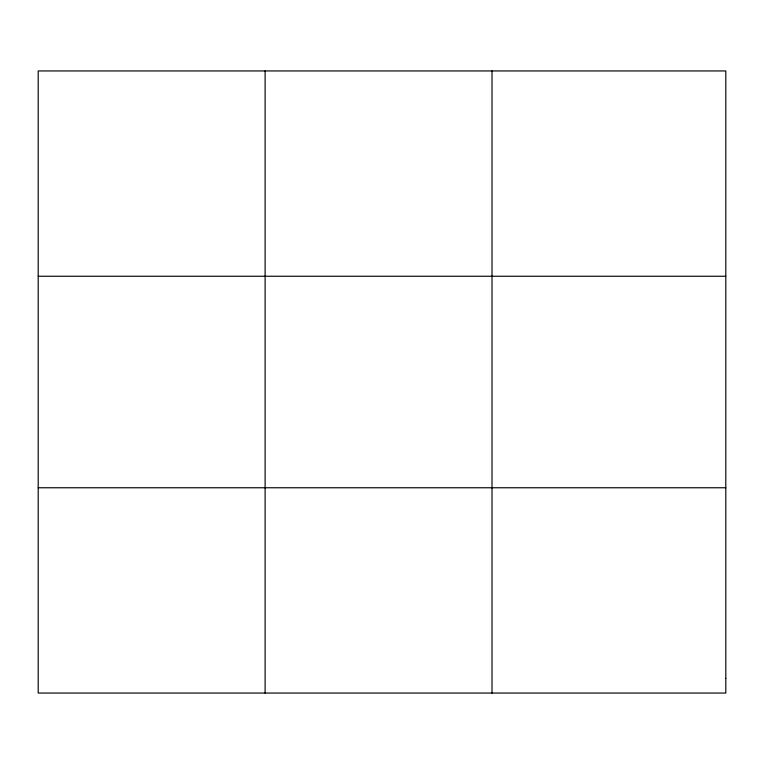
<?xml version="1.0" encoding="UTF-8"?>
<svg xmlns="http://www.w3.org/2000/svg" width="764" height="764" viewBox="0 0 764 764"><rect width="100%" height="100%" fill="white"/><g stroke="black" fill="none" stroke-linecap="round" stroke-linejoin="round"><path stroke-width="1.15" d="M265.108 693.053L265.108 70.947M492.016 693.053L492.016 70.947M38.2 276.243L725.8 276.243M38.2 487.757L725.8 487.757M725.8 678.394L725.8 693.053L38.2 693.053L38.2 70.947L725.8 70.947L725.8 678.394"/></g></svg>
